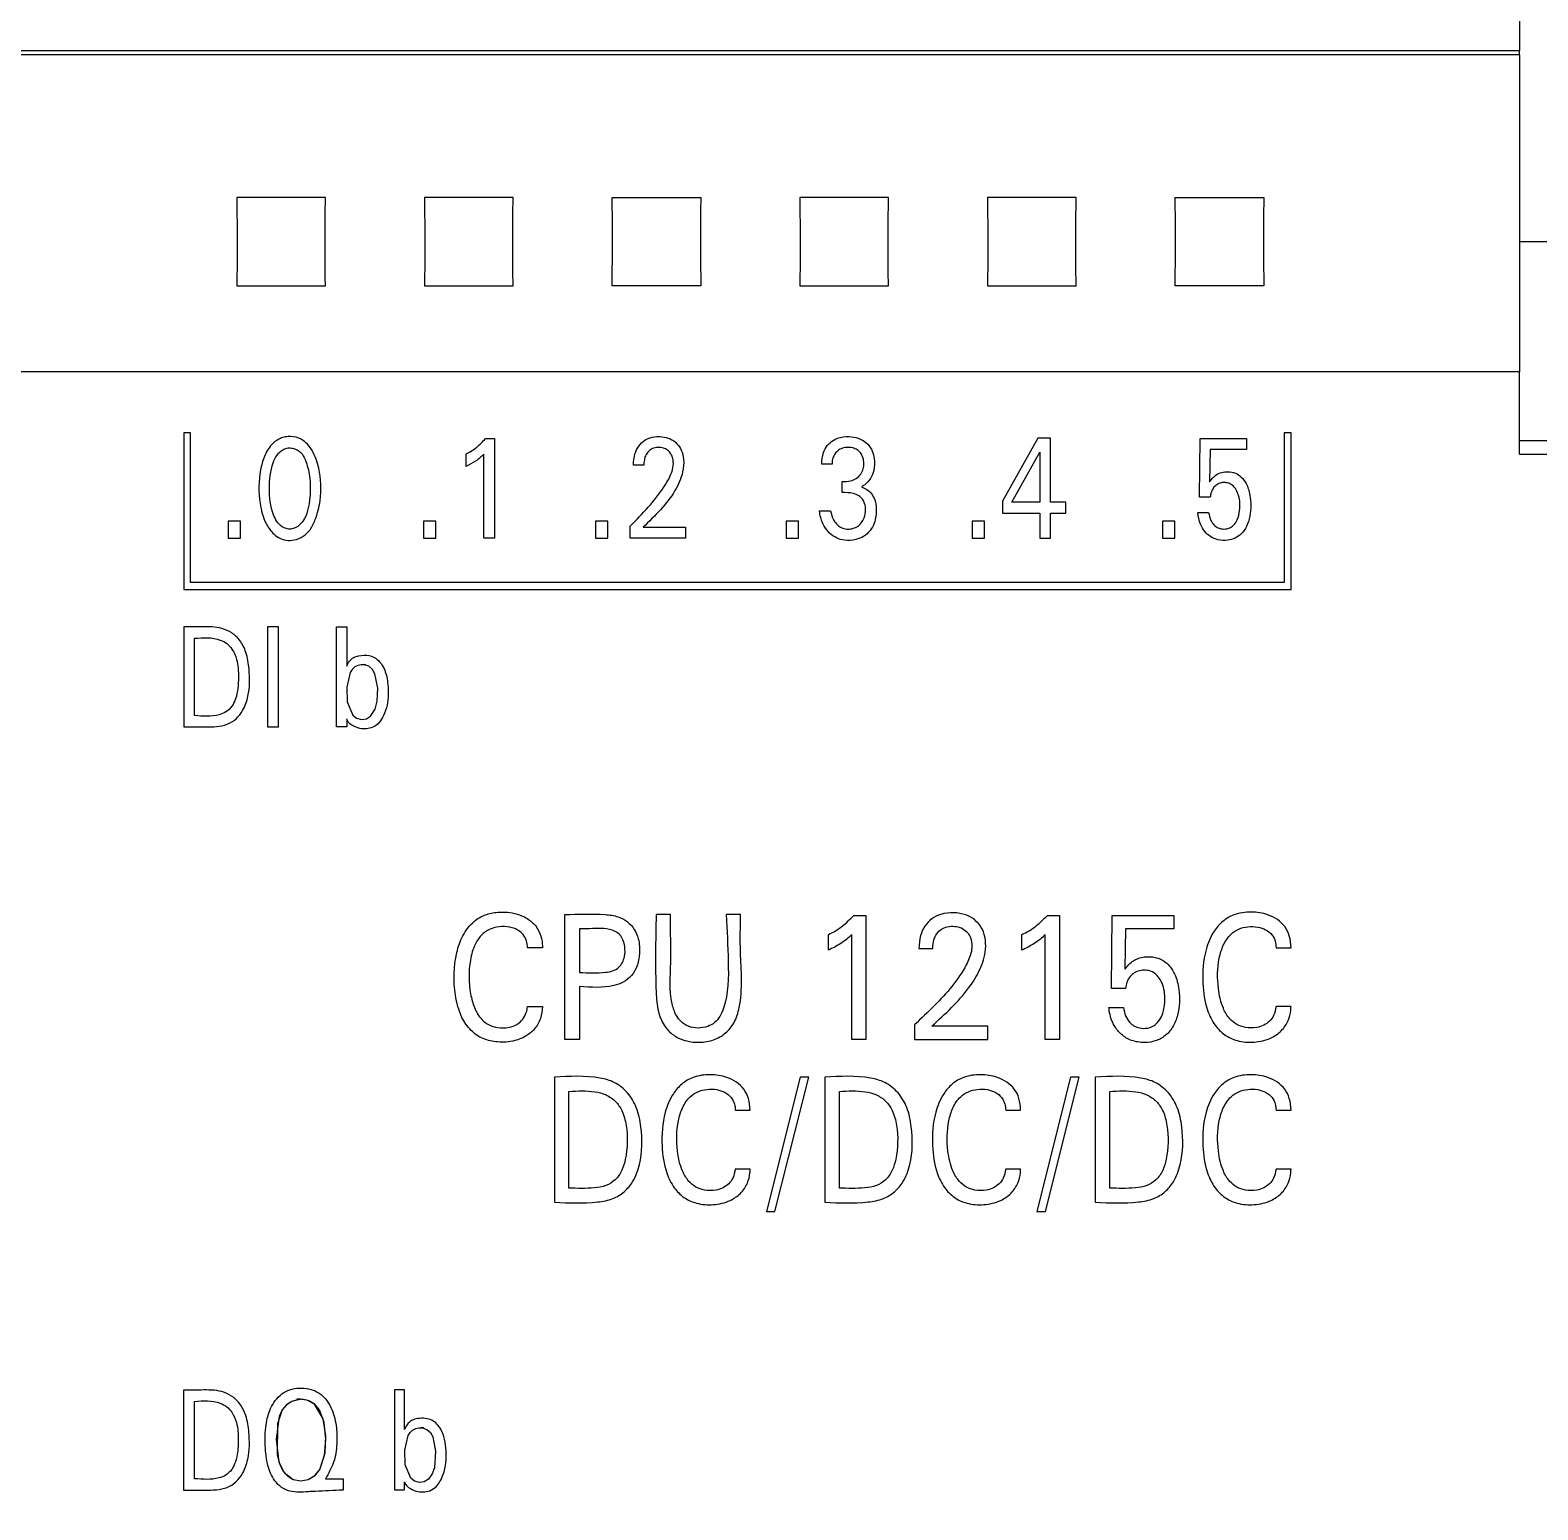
# Model space of a CAD drawing. Header units: millimetres. Extents: x 983 to 2111, y 2638 to 4457.
# Drawn here: x 2059.42 to 2083.52, y 4205.27 to 4228.93 of the extents above; entities that cross this region are included whole.
import ezdxf

# ---------------------------------------------------------------- set-up
doc = ezdxf.new("R2010")
doc.units = ezdxf.units.MM
doc.styles.get("Standard").update_dxf_attribs({"font": ''})
doc.styles.get('Standard').set_extended_font_data('SimSun')
doc.dimstyles.new('ISO-25', dxfattribs={"dimtxt": 2.5, "dimasz": 2.5, "dimexe": 1.25, "dimexo": 0.625, "dimtad": 1, "dimtxsty": 'Standard', "dimcen": 2.5, "dimadec": 0, "dimazin": 0, "dimtfac": 1, "dimtmove": 0, "dimatfit": 3, "dimfxl": 1, "dimarcsym": 0})

# ---------------------------------------------------------------- blocks, each defined once
blk = doc.blocks.new('*D208')
at = {"color": 0, "lineweight": -2, "transparency": 16777216}
for p, q in [((2081.504, 4262.545), (2111.127, 4262.545)), ((2109.877, 4260.045), (2109.877, 4165.045)), ((2081.504, 4162.545), (2111.127, 4162.545))]:
    blk.add_line(p, q, dxfattribs=at)
at = {"color": 0, "lineweight": -3, "transparency": 16777216}
for points in [[(2109.461, 4260.045), (2110.294, 4260.045), (2109.877, 4262.545)], [(2109.461, 4165.045), (2110.294, 4165.045), (2109.877, 4162.545)]]:
    blk.add_solid(points, dxfattribs=at)
at = {"layer": 'Defpoints', "color": 0, "lineweight": -3, "transparency": 16777216}
for p in [(2080.879, 4262.545), (2080.879, 4162.545), (2109.877, 4162.545)]:
    blk.add_point(p, dxfattribs=at)
at = {"color": 0, "lineweight": -3, "transparency": 16777216, "insert": (2108.002, 4211.045), "char_height": 2.5, "attachment_point": 5, "rotation": 90}
blk.add_mtext('100', dxfattribs=at)
blk = doc.blocks.new('1215DCDCDC')
at = {"color": 7, "linetype": 'Continuous', "lineweight": 15}
for p, q in [((2083.229, 4234.257), (2083.229, 4228.601)), ((2026.329, 4228.601), (2083.229, 4228.601)), ((2083.229, 4228.533), (2083.229, 4228.601)), ((2083.229, 4228.533), (2026.329, 4228.533)), ((2083.229, 4228.533), (2083.229, 4223.461)), ((2064.142, 4226.249), (2062.729, 4226.249)), ((2067.142, 4226.249), (2065.729, 4226.249)), ((2068.729, 4226.249), (2070.142, 4226.249)), ((2073.142, 4226.25), (2071.729, 4226.25)), ((2076.142, 4226.25), (2074.729, 4226.25)), ((2077.729, 4226.25), (2079.142, 4226.25)), ((2083.229, 4225.545), (2085.429, 4225.545)), ((2062.729, 4224.837), (2064.142, 4224.837)), ((2065.729, 4224.837), (2067.142, 4224.837)), ((2070.142, 4224.837), (2068.729, 4224.837)), ((2071.729, 4224.838), (2073.142, 4224.838)), ((2074.729, 4224.838), (2076.142, 4224.838)), ((2079.142, 4224.838), (2077.729, 4224.838)), ((2083.229, 4223.461), (2026.329, 4223.461)), ((2083.229, 4222.144), (2083.229, 4223.461)), ((2061.879, 4222.485), (2061.879, 4219.984)), ((2061.989, 4222.485), (2061.879, 4222.485)), ((2061.989, 4220.094), (2061.989, 4222.485)), ((2066.701, 4222.395), (2066.846, 4222.395)), ((2066.846, 4222.395), (2066.846, 4220.804)), ((2075.533, 4222.404), (2074.969, 4221.397)), ((2075.735, 4222.404), (2075.533, 4222.404)), ((2075.735, 4221.379), (2075.735, 4222.404)), ((2078.116, 4221.459), (2078.127, 4222.395)), ((2078.127, 4222.395), (2078.868, 4222.395)), ((2078.868, 4222.395), (2078.868, 4222.22)), ((2079.469, 4222.485), (2079.469, 4220.094)), ((2079.579, 4222.485), (2079.469, 4222.485)), ((2079.579, 4219.984), (2079.579, 4222.485)), ((2085.429, 4222.357), (2083.229, 4222.357)), ((2066.394, 4221.949), (2066.394, 4222.149)), ((2066.675, 4220.804), (2066.675, 4222.147)), ((2075.118, 4221.379), (2075.564, 4222.176)), ((2075.564, 4222.176), (2075.564, 4221.379)), ((2078.288, 4222.22), (2078.278, 4221.705)), ((2078.868, 4222.22), (2078.288, 4222.22)), ((2083.229, 4222.144), (2085.429, 4222.144)), ((2069.233, 4221.972), (2069.067, 4221.972)), ((2072.243, 4221.988), (2072.077, 4221.988)), ((2072.403, 4221.532), (2072.403, 4221.711)), ((2074.969, 4221.397), (2074.969, 4221.204)), ((2075.564, 4221.379), (2075.118, 4221.379)), ((2075.977, 4221.379), (2075.735, 4221.379)), ((2075.977, 4221.204), (2075.977, 4221.379)), ((2078.288, 4221.459), (2078.116, 4221.459)), ((2072.04, 4221.24), (2072.215, 4221.24)), ((2074.969, 4221.204), (2075.564, 4221.204)), ((2075.564, 4221.204), (2075.564, 4220.804)), ((2075.735, 4220.804), (2075.735, 4221.204)), ((2075.735, 4221.204), (2075.977, 4221.204)), ((2078.087, 4221.215), (2078.262, 4221.215)), ((2062.788, 4221.074), (2062.59, 4221.074)), ((2062.59, 4221.074), (2062.59, 4220.804)), ((2062.788, 4220.804), (2062.788, 4221.074)), ((2065.712, 4221.074), (2065.712, 4220.804)), ((2065.91, 4221.074), (2065.712, 4221.074)), ((2065.91, 4220.804), (2065.91, 4221.074)), ((2068.461, 4221.074), (2068.461, 4220.804)), ((2068.658, 4221.074), (2068.461, 4221.074)), ((2068.658, 4220.804), (2068.658, 4221.074)), ((2069.015, 4220.804), (2069.015, 4220.995)), ((2069.223, 4220.978), (2069.897, 4220.978)), ((2069.897, 4220.978), (2069.897, 4220.804)), ((2071.51, 4221.074), (2071.51, 4220.804)), ((2071.707, 4221.074), (2071.51, 4221.074)), ((2071.707, 4220.804), (2071.707, 4221.074)), ((2074.481, 4221.074), (2074.481, 4220.804)), ((2074.678, 4221.074), (2074.481, 4221.074)), ((2074.678, 4220.804), (2074.678, 4221.074)), ((2077.721, 4221.074), (2077.523, 4221.074)), ((2077.523, 4221.074), (2077.523, 4220.804)), ((2077.721, 4220.804), (2077.721, 4221.074)), ((2062.59, 4220.804), (2062.788, 4220.804)), ((2065.712, 4220.804), (2065.91, 4220.804)), ((2066.846, 4220.804), (2066.675, 4220.804)), ((2068.461, 4220.804), (2068.658, 4220.804)), ((2069.897, 4220.804), (2069.015, 4220.804)), ((2071.51, 4220.804), (2071.707, 4220.804)), ((2074.481, 4220.804), (2074.678, 4220.804)), ((2075.564, 4220.804), (2075.735, 4220.804)), ((2077.523, 4220.804), (2077.721, 4220.804)), ((2061.879, 4219.984), (2079.579, 4219.984)), ((2079.469, 4220.094), (2061.989, 4220.094)), ((2061.878, 4219.384), (2061.878, 4217.784)), ((2062.053, 4217.966), (2062.053, 4219.203)), ((2063.216, 4219.384), (2063.216, 4217.784)), ((2063.391, 4219.384), (2063.216, 4219.384)), ((2063.391, 4217.784), (2063.391, 4219.384)), ((2064.319, 4217.785), (2064.319, 4219.385)), ((2064.319, 4219.385), (2064.483, 4219.385)), ((2064.483, 4219.385), (2064.483, 4218.754)), ((2063.216, 4217.784), (2063.391, 4217.784)), ((2064.483, 4217.785), (2064.319, 4217.785)), ((2064.483, 4217.912), (2064.483, 4217.785)), ((2067.972, 4212.784), (2067.972, 4214.784)), ((2069.662, 4214.784), (2069.43, 4214.784)), ((2070.779, 4214.784), (2070.548, 4214.784)), ((2072.591, 4214.772), (2072.784, 4214.772)), ((2072.784, 4214.772), (2072.784, 4212.784)), ((2075.685, 4214.772), (2075.878, 4214.772)), ((2075.878, 4214.772), (2075.878, 4212.784)), ((2076.707, 4213.603), (2076.721, 4214.772)), ((2076.721, 4214.772), (2077.706, 4214.772)), ((2077.706, 4214.772), (2077.706, 4214.554)), ((2068.204, 4214.557), (2068.204, 4213.86)), ((2072.184, 4214.215), (2072.184, 4214.465)), ((2072.556, 4212.784), (2072.556, 4214.463)), ((2075.278, 4214.215), (2075.278, 4214.465)), ((2075.65, 4212.784), (2075.65, 4214.463)), ((2076.934, 4214.554), (2076.921, 4213.911)), ((2077.706, 4214.554), (2076.934, 4214.554)), ((2067.613, 4214.254), (2067.374, 4214.254)), ((2073.631, 4214.244), (2073.851, 4214.244)), ((2079.34, 4214.254), (2079.579, 4214.254)), ((2068.204, 4213.633), (2068.204, 4212.784)), ((2076.934, 4213.603), (2076.707, 4213.603)), ((2067.374, 4213.314), (2067.613, 4213.314)), ((2076.668, 4213.298), (2076.901, 4213.298)), ((2079.579, 4213.314), (2079.34, 4213.314)), ((2073.561, 4213.023), (2073.561, 4212.784)), ((2074.733, 4213.002), (2073.838, 4213.002)), ((2074.733, 4212.784), (2074.733, 4213.002)), ((2068.204, 4212.784), (2067.972, 4212.784)), ((2072.784, 4212.784), (2072.556, 4212.784)), ((2073.561, 4212.784), (2074.733, 4212.784)), ((2075.878, 4212.784), (2075.65, 4212.784)), ((2067.803, 4212.184), (2067.803, 4210.184)), ((2071.733, 4212.184), (2071.192, 4210.034)), ((2071.33, 4210.034), (2071.871, 4212.184)), ((2071.871, 4212.184), (2071.733, 4212.184)), ((2072.126, 4212.184), (2072.126, 4210.184)), ((2076.056, 4212.184), (2075.515, 4210.034)), ((2075.652, 4210.034), (2076.193, 4212.184)), ((2076.193, 4212.184), (2076.056, 4212.184)), ((2076.449, 4212.184), (2076.449, 4210.184)), ((2068.036, 4210.411), (2068.036, 4211.957)), ((2072.359, 4210.411), (2072.359, 4211.957)), ((2076.681, 4210.411), (2076.681, 4211.957)), ((2070.695, 4211.654), (2070.933, 4211.654)), ((2075.018, 4211.654), (2075.256, 4211.654)), ((2079.34, 4211.654), (2079.579, 4211.654)), ((2070.933, 4210.714), (2070.695, 4210.714)), ((2075.256, 4210.714), (2075.018, 4210.714)), ((2079.579, 4210.714), (2079.34, 4210.714)), ((2071.192, 4210.034), (2071.33, 4210.034)), ((2075.515, 4210.034), (2075.652, 4210.034)), ((2061.876, 4207.181), (2061.876, 4205.581)), ((2065.245, 4207.184), (2065.245, 4205.584)), ((2065.409, 4207.184), (2065.245, 4207.184)), ((2065.409, 4206.553), (2065.409, 4207.184)), ((2062.051, 4205.763), (2062.051, 4207)), ((2064.142, 4205.763), (2064.425, 4205.763)), ((2064.425, 4205.763), (2064.425, 4205.581)), ((2065.409, 4205.584), (2065.409, 4205.711)), ((2065.245, 4205.584), (2065.409, 4205.584))]:
    blk.add_line(p, q, dxfattribs=at)
at = {"color": 7, "linetype": 'Continuous', "lineweight": 15, "flags": 128}
for points in [[(2064.713, 4218.778), (2064.66, 4218.767), (2064.611, 4218.743), (2064.57, 4218.704), (2064.539, 4218.653), (2064.485, 4218.423), (2064.492, 4218.188), (2064.581, 4217.972), (2064.642, 4217.923), (2064.72, 4217.904), (2064.798, 4217.915), (2064.864, 4217.956), (2064.938, 4218.069), (2064.97, 4218.195), (2064.979, 4218.402), (2064.935, 4218.633), (2064.895, 4218.702), (2064.836, 4218.754), (2064.77, 4218.779), (2064.754, 4218.782), (2064.754, 4218.782), (2064.754, 4218.782), (2064.754, 4218.782), (2064.755, 4218.782), (2064.755, 4218.782), (2064.76, 4218.781), (2064.783, 4218.777), (2064.792, 4218.775), (2064.792, 4218.775), (2064.792, 4218.775), (2064.792, 4218.775), (2064.766, 4218.778), (2064.713, 4218.778)], [(2063.609, 4207), (2063.524, 4206.947), (2063.454, 4206.866), (2063.406, 4206.759), (2063.354, 4206.394), (2063.401, 4206.03), (2063.483, 4205.864), (2063.627, 4205.753), (2063.749, 4205.73), (2063.87, 4205.751), (2063.977, 4205.815), (2064.055, 4205.91), (2064.137, 4206.175), (2064.151, 4206.45), (2064.109, 4206.723), (2063.968, 4206.958), (2063.845, 4207.02), (2063.718, 4207.035), (2063.69, 4207.034), (2063.689, 4207.034), (2063.689, 4207.034), (2063.689, 4207.034), (2063.689, 4207.034), (2063.689, 4207.034), (2063.69, 4207.034), (2063.729, 4207.036), (2063.747, 4207.036), (2063.747, 4207.036), (2063.747, 4207.036), (2063.747, 4207.036), (2063.747, 4207.036), (2063.747, 4207.036), (2063.747, 4207.036), (2063.747, 4207.036), (2063.747, 4207.036), (2063.747, 4207.036), (2063.739, 4207.035), (2063.726, 4207.033), (2063.691, 4207.027), (2063.609, 4207)], [(2063.609, 4207), (2063.52, 4206.945), (2063.454, 4206.866), (2063.376, 4206.639), (2063.373, 4206.15), (2063.409, 4206.005), (2063.464, 4205.891), (2063.536, 4205.807), (2063.627, 4205.753), (2063.749, 4205.729), (2063.87, 4205.751), (2063.976, 4205.813), (2064.055, 4205.91), (2064.131, 4206.141), (2064.152, 4206.389), (2064.125, 4206.66), (2064.048, 4206.864), (2063.967, 4206.959), (2063.885, 4207.007), (2063.795, 4207.029), (2063.69, 4207.034), (2063.689, 4207.034), (2063.689, 4207.034), (2063.689, 4207.034), (2063.689, 4207.034), (2063.689, 4207.034), (2063.689, 4207.034), (2063.69, 4207.034), (2063.69, 4207.034), (2063.69, 4207.034), (2063.69, 4207.034), (2063.69, 4207.034), (2063.69, 4207.034), (2063.69, 4207.034), (2063.69, 4207.034), (2063.689, 4207.034), (2063.689, 4207.034), (2063.689, 4207.034), (2063.689, 4207.034), (2063.689, 4207.034), (2063.689, 4207.034), (2063.69, 4207.034), (2063.69, 4207.034), (2063.691, 4207.034), (2063.691, 4207.034), (2063.691, 4207.034), (2063.691, 4207.034), (2063.69, 4207.034), (2063.69, 4207.034), (2063.689, 4207.034), (2063.689, 4207.034), (2063.689, 4207.034), (2063.689, 4207.034), (2063.689, 4207.034), (2063.689, 4207.034), (2063.69, 4207.034), (2063.69, 4207.034), (2063.69, 4207.034), (2063.729, 4207.036), (2063.741, 4207.036), (2063.744, 4207.036), (2063.745, 4207.036), (2063.746, 4207.036), (2063.746, 4207.036), (2063.746, 4207.036), (2063.746, 4207.036), (2063.746, 4207.036), (2063.746, 4207.036), (2063.746, 4207.036), (2063.746, 4207.036), (2063.745, 4207.036), (2063.743, 4207.036), (2063.609, 4207)], [(2065.638, 4206.578), (2065.692, 4206.577), (2065.718, 4206.574), (2065.718, 4206.574), (2065.718, 4206.574), (2065.717, 4206.574), (2065.709, 4206.576), (2065.686, 4206.58), (2065.681, 4206.581), (2065.68, 4206.581), (2065.68, 4206.581), (2065.68, 4206.581), (2065.68, 4206.581), (2065.68, 4206.581), (2065.696, 4206.578), (2065.762, 4206.553), (2065.821, 4206.501), (2065.86, 4206.433), (2065.905, 4206.202), (2065.886, 4205.94), (2065.852, 4205.841), (2065.79, 4205.755), (2065.724, 4205.714), (2065.645, 4205.703), (2065.568, 4205.722), (2065.507, 4205.771), (2065.418, 4205.987), (2065.411, 4206.222), (2065.465, 4206.452), (2065.496, 4206.503), (2065.536, 4206.542), (2065.586, 4206.567), (2065.638, 4206.578)]]:
    blk.add_lwpolyline(points, dxfattribs=at)
at = {"color": 7, "linetype": 'Continuous', "lineweight": 15}
for points, knots in [([(2062.729, 4226.249), (2062.729, 4226.13), (2062.73, 4225.893), (2062.731, 4225.422), (2062.73, 4225.07), (2062.729, 4224.837)], [0, 0, 0, 0, 0.252098, 0.504189, 1, 1, 1, 1]), ([(2064.142, 4224.837), (2064.142, 4224.956), (2064.141, 4225.193), (2064.141, 4225.664), (2064.142, 4226.016), (2064.142, 4226.249)], [0, 0, 0, 0, 0.252095, 0.504186, 1, 1, 1, 1]), ([(2065.729, 4226.249), (2065.729, 4226.13), (2065.73, 4225.893), (2065.731, 4225.422), (2065.73, 4225.07), (2065.729, 4224.837)], [0, 0, 0, 0, 0.252098, 0.504189, 1, 1, 1, 1]), ([(2067.142, 4224.837), (2067.142, 4224.956), (2067.141, 4225.193), (2067.141, 4225.664), (2067.142, 4226.016), (2067.142, 4226.249)], [0, 0, 0, 0, 0.252095, 0.504186, 1, 1, 1, 1]), ([(2068.729, 4224.837), (2068.729, 4224.956), (2068.73, 4225.193), (2068.731, 4225.664), (2068.73, 4226.016), (2068.729, 4226.249)], [0, 0, 0, 0, 0.252095, 0.504186, 1, 1, 1, 1]), ([(2070.142, 4226.249), (2070.142, 4226.13), (2070.141, 4225.893), (2070.141, 4225.422), (2070.142, 4225.07), (2070.142, 4224.837)], [0, 0, 0, 0, 0.252098, 0.504189, 1, 1, 1, 1]), ([(2071.729, 4226.25), (2071.729, 4226.131), (2071.73, 4225.894), (2071.731, 4225.423), (2071.73, 4225.071), (2071.729, 4224.838)], [0, 0, 0, 0, 0.252098, 0.504189, 1, 1, 1, 1]), ([(2073.142, 4224.838), (2073.142, 4224.956), (2073.141, 4225.194), (2073.141, 4225.664), (2073.142, 4226.016), (2073.142, 4226.25)], [0, 0, 0, 0, 0.252095, 0.504186, 1, 1, 1, 1]), ([(2074.729, 4226.25), (2074.729, 4226.131), (2074.73, 4225.894), (2074.731, 4225.423), (2074.73, 4225.071), (2074.729, 4224.838)], [0, 0, 0, 0, 0.252098, 0.504189, 1, 1, 1, 1]), ([(2076.142, 4224.838), (2076.142, 4224.956), (2076.141, 4225.194), (2076.141, 4225.664), (2076.142, 4226.016), (2076.142, 4226.25)], [0, 0, 0, 0, 0.252095, 0.504186, 1, 1, 1, 1]), ([(2077.729, 4224.838), (2077.729, 4224.956), (2077.73, 4225.194), (2077.731, 4225.664), (2077.73, 4226.016), (2077.729, 4226.25)], [0, 0, 0, 0, 0.252095, 0.504186, 1, 1, 1, 1]), ([(2079.142, 4226.25), (2079.142, 4226.131), (2079.141, 4225.894), (2079.141, 4225.423), (2079.142, 4225.071), (2079.142, 4224.838)], [0, 0, 0, 0, 0.252098, 0.504189, 1, 1, 1, 1]), ([(2063.424, 4222.398), (2063.449, 4222.407), (2063.49, 4222.422), (2063.588, 4222.434), (2063.708, 4222.417), (2063.842, 4222.332), (2063.964, 4222.171), (2064.071, 4221.856), (2064.083, 4221.47), (2064.006, 4221.138), (2063.911, 4220.941), (2063.792, 4220.826), (2063.655, 4220.767), (2063.515, 4220.763), (2063.393, 4220.805), (2063.279, 4220.896), (2063.16, 4221.079), (2063.07, 4221.424), (2063.075, 4221.794), (2063.159, 4222.111), (2063.257, 4222.286), (2063.363, 4222.37), (2063.415, 4222.394), (2063.424, 4222.398)], [0, 0, 0, 0, 0.018631, 0.030128, 0.069734, 0.10037, 0.139141, 0.209347, 0.331334, 0.405109, 0.447581, 0.483188, 0.518957, 0.549872, 0.579649, 0.607698, 0.651302, 0.730132, 0.855039, 0.907056, 0.959586, 0.992813, 1, 1, 1, 1]), ([(2066.394, 4222.149), (2066.424, 4222.164), (2066.482, 4222.195), (2066.589, 4222.273), (2066.656, 4222.346), (2066.701, 4222.395)], [0, 0, 0, 0, 0.251526, 0.502978, 1, 1, 1, 1]), ([(2069.067, 4221.972), (2069.071, 4222.033), (2069.078, 4222.139), (2069.145, 4222.278), (2069.242, 4222.373), (2069.374, 4222.427), (2069.516, 4222.433), (2069.657, 4222.399), (2069.765, 4222.321), (2069.843, 4222.206), (2069.88, 4222.049), (2069.859, 4221.82), (2069.677, 4221.417), (2069.411, 4221.16), (2069.223, 4220.978)], [0, 0, 0, 0, 0.070521, 0.122974, 0.175604, 0.224306, 0.285894, 0.337825, 0.390075, 0.436888, 0.495332, 0.574861, 0.699942, 1, 1, 1, 1]), ([(2072.077, 4221.988), (2072.081, 4222.05), (2072.088, 4222.156), (2072.161, 4222.287), (2072.257, 4222.373), (2072.393, 4222.426), (2072.545, 4222.434), (2072.698, 4222.396), (2072.815, 4222.314), (2072.891, 4222.201), (2072.927, 4222.055), (2072.922, 4221.901), (2072.863, 4221.755), (2072.787, 4221.669), (2072.729, 4221.634), (2072.711, 4221.622)], [0, 0, 0, 0, 0.102607, 0.172437, 0.242301, 0.312114, 0.409293, 0.48869, 0.568505, 0.64062, 0.708356, 0.814475, 0.889144, 0.963972, 1, 1, 1, 1]), ([(2063.637, 4222.238), (2063.612, 4222.243), (2063.564, 4222.252), (2063.491, 4222.235), (2063.424, 4222.194), (2063.354, 4222.121), (2063.268, 4221.922), (2063.231, 4221.593), (2063.268, 4221.269), (2063.362, 4221.067), (2063.434, 4220.99), (2063.515, 4220.951), (2063.59, 4220.945), (2063.668, 4220.966), (2063.747, 4221.022), (2063.828, 4221.129), (2063.904, 4221.403), (2063.917, 4221.744), (2063.834, 4222.048), (2063.753, 4222.183), (2063.685, 4222.219), (2063.655, 4222.231), (2063.637, 4222.238)], [0, 0, 0, 0, 0.0229527, 0.0459241, 0.0686438, 0.0960444, 0.1398152, 0.2700635, 0.4045857, 0.4411859, 0.4780968, 0.5013167, 0.524593, 0.5471972, 0.5762497, 0.6145025, 0.6715453, 0.8408202, 0.9282982, 0.9691355, 0.9815089, 1, 1, 1, 1]), ([(2066.675, 4222.147), (2066.654, 4222.127), (2066.613, 4222.086), (2066.522, 4222.015), (2066.445, 4221.976), (2066.394, 4221.949)], [0, 0, 0, 0, 0.2506999, 0.5016804, 1, 1, 1, 1]), ([(2069.015, 4220.995), (2069.211, 4221.195), (2069.459, 4221.449), (2069.663, 4221.798), (2069.709, 4221.953), (2069.704, 4222.067), (2069.672, 4222.153), (2069.618, 4222.214), (2069.544, 4222.25), (2069.459, 4222.259), (2069.374, 4222.243), (2069.308, 4222.195), (2069.263, 4222.132), (2069.237, 4222.056), (2069.235, 4222.001), (2069.233, 4221.972)], [0, 0, 0, 0, 0.408316, 0.518717, 0.590078, 0.643099, 0.68292, 0.722993, 0.759025, 0.801674, 0.845707, 0.884065, 0.918274, 0.957846, 1, 1, 1, 1]), ([(2072.403, 4221.711), (2072.449, 4221.71), (2072.528, 4221.709), (2072.632, 4221.755), (2072.705, 4221.822), (2072.746, 4221.907), (2072.755, 4221.999), (2072.742, 4222.087), (2072.704, 4222.164), (2072.645, 4222.219), (2072.566, 4222.252), (2072.477, 4222.259), (2072.386, 4222.239), (2072.315, 4222.191), (2072.268, 4222.123), (2072.244, 4222.054), (2072.243, 4222.007), (2072.243, 4221.988)], [0, 0, 0, 0, 0.101457, 0.175975, 0.250567, 0.319456, 0.383495, 0.456728, 0.515641, 0.57467, 0.632212, 0.707654, 0.772293, 0.837248, 0.896119, 0.955621, 1, 1, 1, 1]), ([(2078.278, 4221.705), (2078.308, 4221.744), (2078.36, 4221.81), (2078.469, 4221.86), (2078.578, 4221.87), (2078.691, 4221.85), (2078.794, 4221.782), (2078.879, 4221.661), (2078.942, 4221.447), (2078.943, 4221.207), (2078.879, 4220.995), (2078.794, 4220.873), (2078.687, 4220.797), (2078.557, 4220.762), (2078.42, 4220.768), (2078.292, 4220.82), (2078.195, 4220.908), (2078.114, 4221.04), (2078.097, 4221.151), (2078.087, 4221.215)], [0, 0, 0, 0, 0.057484, 0.09768, 0.137662, 0.185172, 0.229562, 0.280243, 0.35651, 0.489431, 0.557582, 0.614559, 0.661959, 0.709331, 0.771, 0.820223, 0.86937, 0.923413, 1, 1, 1, 1]), ([(2072.711, 4221.622), (2072.742, 4221.61), (2072.804, 4221.586), (2072.878, 4221.512), (2072.936, 4221.406), (2072.956, 4221.244), (2072.937, 4221.069), (2072.856, 4220.918), (2072.751, 4220.826), (2072.609, 4220.77), (2072.457, 4220.76), (2072.311, 4220.799), (2072.197, 4220.88), (2072.1, 4221.007), (2072.055, 4221.136), (2072.043, 4221.221), (2072.04, 4221.24)], [0, 0, 0, 0, 0.051169, 0.102151, 0.158151, 0.234552, 0.351763, 0.423215, 0.494827, 0.563879, 0.655465, 0.724811, 0.79418, 0.866555, 0.970037, 1, 1, 1, 1]), ([(2078.262, 4221.215), (2078.271, 4221.171), (2078.286, 4221.099), (2078.339, 4221.017), (2078.397, 4220.971), (2078.469, 4220.948), (2078.545, 4220.947), (2078.616, 4220.971), (2078.676, 4221.02), (2078.731, 4221.112), (2078.768, 4221.272), (2078.762, 4221.439), (2078.708, 4221.576), (2078.653, 4221.648), (2078.583, 4221.685), (2078.514, 4221.696), (2078.442, 4221.687), (2078.377, 4221.651), (2078.327, 4221.596), (2078.297, 4221.53), (2078.29, 4221.481), (2078.288, 4221.459)], [0, 0, 0, 0, 0.07665, 0.125026, 0.163247, 0.201486, 0.251845, 0.289561, 0.327257, 0.38281, 0.468114, 0.605521, 0.661424, 0.717769, 0.755629, 0.793431, 0.835595, 0.878715, 0.916639, 0.962101, 1, 1, 1, 1]), ([(2072.215, 4221.24), (2072.229, 4221.19), (2072.252, 4221.106), (2072.322, 4221.015), (2072.396, 4220.965), (2072.477, 4220.945), (2072.564, 4220.951), (2072.649, 4220.984), (2072.717, 4221.047), (2072.765, 4221.141), (2072.784, 4221.248), (2072.77, 4221.352), (2072.731, 4221.43), (2072.667, 4221.487), (2072.555, 4221.533), (2072.463, 4221.532), (2072.403, 4221.532)], [0, 0, 0, 0, 0.108128, 0.178775, 0.234897, 0.291113, 0.348977, 0.414819, 0.478373, 0.537302, 0.632415, 0.699658, 0.754524, 0.80962, 0.876121, 1, 1, 1, 1]), ([(2061.878, 4217.784), (2061.993, 4217.784), (2062.224, 4217.784), (2062.523, 4217.785), (2062.723, 4217.909), (2062.842, 4218.065), (2062.935, 4218.336), (2062.936, 4218.657), (2062.89, 4218.962), (2062.791, 4219.164), (2062.653, 4219.295), (2062.442, 4219.389), (2062.175, 4219.384), (2061.972, 4219.384), (2061.878, 4219.384)], [0, 0, 0, 0, 0.110029, 0.220923, 0.274242, 0.327295, 0.404616, 0.541704, 0.628068, 0.696485, 0.751229, 0.805877, 0.911044, 1, 1, 1, 1]), ([(2062.053, 4219.203), (2062.194, 4219.212), (2062.376, 4219.225), (2062.573, 4219.123), (2062.667, 4219.016), (2062.746, 4218.832), (2062.759, 4218.559), (2062.741, 4218.299), (2062.655, 4218.111), (2062.561, 4218.019), (2062.357, 4217.943), (2062.185, 4217.956), (2062.053, 4217.966)], [0, 0, 0, 0, 0.183327, 0.237197, 0.291063, 0.370605, 0.500045, 0.654559, 0.713753, 0.773408, 0.825714, 1, 1, 1, 1]), ([(2064.483, 4218.754), (2064.496, 4218.782), (2064.522, 4218.838), (2064.591, 4218.899), (2064.701, 4218.932), (2064.82, 4218.937), (2064.936, 4218.896), (2065.027, 4218.817), (2065.111, 4218.673), (2065.152, 4218.432), (2065.151, 4218.181), (2065.084, 4217.976), (2065.015, 4217.857), (2064.925, 4217.786), (2064.826, 4217.753), (2064.714, 4217.748), (2064.615, 4217.783), (2064.54, 4217.826), (2064.499, 4217.87), (2064.488, 4217.899), (2064.483, 4217.912)], [0, 0, 0, 0, 0.040316, 0.080944, 0.117214, 0.190766, 0.233955, 0.277269, 0.346977, 0.449919, 0.597106, 0.674339, 0.732084, 0.777397, 0.822624, 0.868016, 0.922171, 0.959106, 0.98192, 1, 1, 1, 1]), ([(2067.613, 4213.314), (2067.606, 4213.249), (2067.594, 4213.118), (2067.495, 4212.952), (2067.349, 4212.833), (2067.148, 4212.75), (2066.909, 4212.734), (2066.66, 4212.786), (2066.456, 4212.926), (2066.293, 4213.169), (2066.184, 4213.596), (2066.193, 4214.053), (2066.328, 4214.453), (2066.487, 4214.668), (2066.693, 4214.79), (2066.932, 4214.835), (2067.176, 4214.815), (2067.386, 4214.722), (2067.521, 4214.598), (2067.595, 4214.444), (2067.613, 4214.325), (2067.613, 4214.262), (2067.613, 4214.254)], [0, 0, 0, 0, 0.040224, 0.08064, 0.115726, 0.155875, 0.213758, 0.262153, 0.310857, 0.363389, 0.440367, 0.580986, 0.640272, 0.700061, 0.742882, 0.785585, 0.849431, 0.891181, 0.926041, 0.96103, 0.994974, 1, 1, 1, 1]), ([(2067.972, 4214.784), (2068.186, 4214.792), (2068.471, 4214.803), (2068.812, 4214.764), (2068.976, 4214.678), (2069.088, 4214.553), (2069.162, 4214.375), (2069.171, 4214.168), (2069.138, 4213.963), (2069.042, 4213.805), (2068.912, 4213.697), (2068.63, 4213.603), (2068.39, 4213.62), (2068.204, 4213.633)], [0, 0, 0, 0, 0.226388, 0.300884, 0.358838, 0.41693, 0.474702, 0.559197, 0.631988, 0.690976, 0.750021, 0.806474, 1, 1, 1, 1]), ([(2069.43, 4214.784), (2069.421, 4214.372), (2069.411, 4213.856), (2069.444, 4213.256), (2069.54, 4213.024), (2069.679, 4212.863), (2069.878, 4212.762), (2070.11, 4212.73), (2070.351, 4212.767), (2070.546, 4212.879), (2070.696, 4213.062), (2070.827, 4213.503), (2070.768, 4214.09), (2070.776, 4214.585), (2070.779, 4214.784)], [0, 0, 0, 0, 0.255561, 0.320157, 0.368646, 0.408594, 0.448728, 0.504202, 0.550557, 0.597094, 0.64055, 0.69333, 0.876474, 1, 1, 1, 1]), ([(2070.548, 4214.784), (2070.562, 4214.533), (2070.591, 4214.036), (2070.585, 4213.473), (2070.457, 4213.156), (2070.37, 4213.051), (2070.247, 4212.986), (2070.101, 4212.962), (2069.949, 4212.986), (2069.829, 4213.065), (2069.734, 4213.188), (2069.632, 4213.506), (2069.669, 4213.925), (2069.661, 4214.399), (2069.662, 4214.656), (2069.662, 4214.784)], [0, 0, 0, 0, 0.184579, 0.365835, 0.401947, 0.432627, 0.463452, 0.50133, 0.539646, 0.572808, 0.603816, 0.651845, 0.812622, 0.906312, 1, 1, 1, 1]), ([(2072.184, 4214.465), (2072.222, 4214.484), (2072.299, 4214.523), (2072.442, 4214.619), (2072.531, 4214.711), (2072.591, 4214.772)], [0, 0, 0, 0, 0.251414, 0.502781, 1, 1, 1, 1]), ([(2073.838, 4213.002), (2074.05, 4213.195), (2074.346, 4213.463), (2074.617, 4213.898), (2074.706, 4214.181), (2074.696, 4214.417), (2074.635, 4214.585), (2074.525, 4214.708), (2074.371, 4214.793), (2074.184, 4214.822), (2073.992, 4214.803), (2073.832, 4214.722), (2073.718, 4214.602), (2073.642, 4214.438), (2073.635, 4214.313), (2073.631, 4214.244)], [0, 0, 0, 0, 0.2582644, 0.359646, 0.4617468, 0.5218173, 0.5712731, 0.62098, 0.6676098, 0.7280172, 0.7903674, 0.8390762, 0.8877833, 0.9374519, 1, 1, 1, 1]), ([(2075.278, 4214.465), (2075.316, 4214.484), (2075.393, 4214.523), (2075.536, 4214.619), (2075.625, 4214.711), (2075.685, 4214.772)], [0, 0, 0, 0, 0.251426, 0.502793, 1, 1, 1, 1]), ([(2079.579, 4214.254), (2079.575, 4214.319), (2079.566, 4214.438), (2079.486, 4214.597), (2079.363, 4214.712), (2079.18, 4214.802), (2078.939, 4214.836), (2078.684, 4214.803), (2078.48, 4214.684), (2078.318, 4214.494), (2078.181, 4214.158), (2078.153, 4213.72), (2078.21, 4213.303), (2078.346, 4213.022), (2078.513, 4212.851), (2078.732, 4212.752), (2078.993, 4212.732), (2079.242, 4212.788), (2079.432, 4212.918), (2079.54, 4213.078), (2079.575, 4213.218), (2079.578, 4213.294), (2079.579, 4213.314)], [0, 0, 0, 0, 0.040136, 0.073829, 0.107552, 0.142961, 0.198587, 0.256337, 0.299223, 0.342012, 0.408942, 0.520525, 0.611099, 0.666586, 0.711573, 0.756702, 0.812833, 0.870911, 0.911712, 0.952804, 0.987651, 1, 1, 1, 1]), ([(2067.374, 4214.254), (2067.372, 4214.291), (2067.366, 4214.367), (2067.313, 4214.464), (2067.23, 4214.534), (2067.115, 4214.586), (2066.963, 4214.599), (2066.791, 4214.57), (2066.638, 4214.471), (2066.517, 4214.295), (2066.428, 4213.97), (2066.433, 4213.616), (2066.516, 4213.295), (2066.617, 4213.119), (2066.756, 4213.013), (2066.909, 4212.968), (2067.064, 4212.97), (2067.206, 4213.021), (2067.303, 4213.105), (2067.358, 4213.21), (2067.369, 4213.281), (2067.374, 4213.314)], [0, 0, 0, 0, 0.0335803, 0.0673351, 0.096155, 0.1294239, 0.1791675, 0.2314984, 0.2833478, 0.3377139, 0.420034, 0.5817872, 0.6490863, 0.7169588, 0.759639, 0.8023564, 0.8577792, 0.8965207, 0.9354254, 0.9703021, 1, 1, 1, 1]), ([(2068.204, 4213.86), (2068.345, 4213.853), (2068.522, 4213.845), (2068.737, 4213.876), (2068.833, 4213.933), (2068.895, 4214.017), (2068.934, 4214.13), (2068.935, 4214.256), (2068.909, 4214.377), (2068.852, 4214.463), (2068.776, 4214.522), (2068.597, 4214.576), (2068.402, 4214.554), (2068.243, 4214.556), (2068.204, 4214.557)], [0, 0, 0, 0, 0.2240947, 0.2837811, 0.3440538, 0.3959327, 0.4482034, 0.5317349, 0.5942665, 0.643901, 0.6934731, 0.745464, 0.9375275, 1, 1, 1, 1]), ([(2072.556, 4214.463), (2072.529, 4214.438), (2072.474, 4214.386), (2072.352, 4214.298), (2072.251, 4214.248), (2072.184, 4214.215)], [0, 0, 0, 0, 0.2506774, 0.5016219, 1, 1, 1, 1]), ([(2073.851, 4214.244), (2073.854, 4214.291), (2073.859, 4214.373), (2073.912, 4214.481), (2073.987, 4214.555), (2074.09, 4214.597), (2074.201, 4214.602), (2074.312, 4214.576), (2074.398, 4214.515), (2074.457, 4214.425), (2074.482, 4214.314), (2074.471, 4214.157), (2074.31, 4213.793), (2073.975, 4213.413), (2073.668, 4213.124), (2073.561, 4213.023)], [0, 0, 0, 0, 0.0534413, 0.0938418, 0.1343875, 0.1717483, 0.2190804, 0.2597113, 0.3006308, 0.3363468, 0.3815713, 0.4277495, 0.5154745, 0.8308133, 1, 1, 1, 1]), ([(2075.65, 4214.463), (2075.623, 4214.438), (2075.568, 4214.386), (2075.446, 4214.298), (2075.345, 4214.248), (2075.278, 4214.215)], [0, 0, 0, 0, 0.250687, 0.501628, 1, 1, 1, 1]), ([(2079.34, 4213.314), (2079.331, 4213.264), (2079.316, 4213.178), (2079.24, 4213.076), (2079.146, 4213.009), (2079.012, 4212.968), (2078.86, 4212.969), (2078.709, 4213.02), (2078.581, 4213.125), (2078.468, 4213.321), (2078.398, 4213.653), (2078.401, 4214.001), (2078.487, 4214.297), (2078.596, 4214.464), (2078.741, 4214.56), (2078.891, 4214.596), (2079.04, 4214.594), (2079.177, 4214.549), (2079.279, 4214.468), (2079.334, 4214.36), (2079.338, 4214.288), (2079.34, 4214.254)], [0, 0, 0, 0, 0.0446726, 0.0778344, 0.110919, 0.147067, 0.2016995, 0.2447975, 0.2879202, 0.3466639, 0.4444874, 0.5894095, 0.6540195, 0.7192313, 0.7633634, 0.8074137, 0.8556259, 0.8953229, 0.9352386, 0.9693498, 1, 1, 1, 1]), ([(2076.921, 4213.911), (2076.964, 4213.961), (2077.037, 4214.048), (2077.2, 4214.111), (2077.356, 4214.116), (2077.507, 4214.074), (2077.633, 4213.979), (2077.74, 4213.814), (2077.807, 4213.536), (2077.798, 4213.238), (2077.697, 4212.98), (2077.564, 4212.828), (2077.381, 4212.744), (2077.18, 4212.73), (2076.982, 4212.777), (2076.827, 4212.894), (2076.715, 4213.06), (2076.677, 4213.203), (2076.669, 4213.289), (2076.668, 4213.298)], [0, 0, 0, 0, 0.059517, 0.102667, 0.15628, 0.200172, 0.244182, 0.298404, 0.377579, 0.503172, 0.565897, 0.62911, 0.683747, 0.746394, 0.810577, 0.866824, 0.920517, 0.99164, 1, 1, 1, 1]), ([(2076.901, 4213.298), (2076.91, 4213.254), (2076.927, 4213.167), (2076.99, 4213.065), (2077.07, 4212.997), (2077.17, 4212.964), (2077.274, 4212.962), (2077.373, 4212.993), (2077.455, 4213.06), (2077.527, 4213.177), (2077.571, 4213.373), (2077.563, 4213.579), (2077.497, 4213.742), (2077.428, 4213.83), (2077.344, 4213.88), (2077.252, 4213.899), (2077.158, 4213.893), (2077.071, 4213.856), (2077, 4213.792), (2076.95, 4213.705), (2076.94, 4213.637), (2076.934, 4213.603)], [0, 0, 0, 0, 0.060364, 0.116349, 0.157011, 0.197764, 0.253453, 0.293781, 0.334142, 0.391085, 0.473597, 0.599784, 0.657292, 0.705944, 0.745699, 0.785396, 0.82897, 0.869261, 0.909464, 0.954221, 1, 1, 1, 1]), ([(2067.803, 4210.184), (2068.034, 4210.174), (2068.348, 4210.16), (2068.732, 4210.224), (2068.926, 4210.343), (2069.08, 4210.53), (2069.211, 4210.882), (2069.211, 4211.297), (2069.135, 4211.691), (2068.986, 4211.942), (2068.779, 4212.112), (2068.372, 4212.216), (2068.048, 4212.198), (2067.803, 4212.184)], [0, 0, 0, 0, 0.169476, 0.230335, 0.281643, 0.332862, 0.405051, 0.552557, 0.630929, 0.696877, 0.763146, 0.821165, 1, 1, 1, 1]), ([(2070.933, 4211.654), (2070.929, 4211.719), (2070.921, 4211.838), (2070.84, 4211.997), (2070.717, 4212.112), (2070.534, 4212.202), (2070.293, 4212.236), (2070.038, 4212.203), (2069.834, 4212.084), (2069.672, 4211.894), (2069.535, 4211.558), (2069.508, 4211.12), (2069.564, 4210.703), (2069.7, 4210.422), (2069.867, 4210.251), (2070.087, 4210.152), (2070.347, 4210.132), (2070.596, 4210.188), (2070.786, 4210.318), (2070.894, 4210.478), (2070.93, 4210.618), (2070.932, 4210.694), (2070.933, 4210.714)], [0, 0, 0, 0, 0.040136, 0.07383, 0.107553, 0.14296, 0.198587, 0.256338, 0.299223, 0.342012, 0.408942, 0.520525, 0.611098, 0.666586, 0.711572, 0.756701, 0.812833, 0.870912, 0.911711, 0.952803, 0.987651, 1, 1, 1, 1]), ([(2072.126, 4210.184), (2072.357, 4210.174), (2072.671, 4210.16), (2073.055, 4210.224), (2073.249, 4210.343), (2073.402, 4210.53), (2073.533, 4210.882), (2073.534, 4211.297), (2073.458, 4211.691), (2073.309, 4211.942), (2073.102, 4212.112), (2072.695, 4212.216), (2072.371, 4212.198), (2072.126, 4212.184)], [0, 0, 0, 0, 0.169474, 0.230333, 0.281642, 0.332862, 0.405051, 0.552557, 0.630928, 0.696877, 0.763148, 0.821164, 1, 1, 1, 1]), ([(2075.256, 4211.654), (2075.252, 4211.719), (2075.244, 4211.838), (2075.163, 4211.997), (2075.04, 4212.112), (2074.857, 4212.202), (2074.616, 4212.236), (2074.361, 4212.203), (2074.157, 4212.084), (2073.995, 4211.894), (2073.858, 4211.558), (2073.831, 4211.12), (2073.887, 4210.703), (2074.023, 4210.422), (2074.19, 4210.251), (2074.409, 4210.152), (2074.67, 4210.132), (2074.919, 4210.188), (2075.109, 4210.318), (2075.217, 4210.478), (2075.252, 4210.618), (2075.255, 4210.694), (2075.256, 4210.714)], [0, 0, 0, 0, 0.040135, 0.073829, 0.107553, 0.142961, 0.198587, 0.256337, 0.299224, 0.342012, 0.408942, 0.520525, 0.611099, 0.666585, 0.711572, 0.756701, 0.812833, 0.870911, 0.911711, 0.952803, 0.987651, 1, 1, 1, 1]), ([(2076.449, 4210.184), (2076.68, 4210.174), (2076.994, 4210.16), (2077.377, 4210.224), (2077.572, 4210.343), (2077.725, 4210.53), (2077.856, 4210.882), (2077.857, 4211.297), (2077.781, 4211.691), (2077.632, 4211.942), (2077.425, 4212.112), (2077.018, 4212.216), (2076.694, 4212.198), (2076.449, 4212.184)], [0, 0, 0, 0, 0.169475, 0.230335, 0.281643, 0.332863, 0.405051, 0.552557, 0.630928, 0.696877, 0.763147, 0.821165, 1, 1, 1, 1]), ([(2079.579, 4211.654), (2079.575, 4211.719), (2079.566, 4211.838), (2079.486, 4211.997), (2079.363, 4212.112), (2079.18, 4212.202), (2078.939, 4212.236), (2078.684, 4212.203), (2078.48, 4212.084), (2078.318, 4211.894), (2078.181, 4211.558), (2078.153, 4211.12), (2078.21, 4210.703), (2078.346, 4210.422), (2078.513, 4210.251), (2078.732, 4210.152), (2078.993, 4210.132), (2079.242, 4210.188), (2079.432, 4210.318), (2079.54, 4210.478), (2079.575, 4210.618), (2079.578, 4210.694), (2079.579, 4210.714)], [0, 0, 0, 0, 0.040136, 0.073829, 0.107552, 0.142961, 0.198587, 0.256337, 0.299223, 0.342012, 0.408942, 0.520525, 0.611098, 0.666586, 0.711572, 0.756702, 0.812833, 0.870911, 0.911712, 0.952803, 0.987651, 1, 1, 1, 1]), ([(2068.036, 4211.957), (2068.175, 4211.965), (2068.376, 4211.976), (2068.633, 4211.91), (2068.786, 4211.806), (2068.902, 4211.634), (2068.982, 4211.319), (2068.972, 4210.987), (2068.892, 4210.69), (2068.786, 4210.537), (2068.626, 4210.435), (2068.369, 4210.399), (2068.171, 4210.406), (2068.036, 4210.411)], [0, 0, 0, 0, 0.143544, 0.207599, 0.271962, 0.331127, 0.418141, 0.604979, 0.669395, 0.734514, 0.793691, 0.859719, 1, 1, 1, 1]), ([(2070.695, 4210.714), (2070.686, 4210.664), (2070.67, 4210.578), (2070.595, 4210.476), (2070.5, 4210.409), (2070.366, 4210.368), (2070.214, 4210.369), (2070.063, 4210.42), (2069.936, 4210.525), (2069.822, 4210.721), (2069.752, 4211.053), (2069.755, 4211.401), (2069.841, 4211.697), (2069.95, 4211.864), (2070.095, 4211.96), (2070.245, 4211.996), (2070.394, 4211.994), (2070.531, 4211.949), (2070.633, 4211.868), (2070.688, 4211.76), (2070.693, 4211.688), (2070.695, 4211.654)], [0, 0, 0, 0, 0.044672, 0.077834, 0.110919, 0.147067, 0.201699, 0.244797, 0.287921, 0.346665, 0.444488, 0.58941, 0.65402, 0.719232, 0.763366, 0.807416, 0.855628, 0.895324, 0.935239, 0.969351, 1, 1, 1, 1]), ([(2072.359, 4211.957), (2072.498, 4211.965), (2072.699, 4211.976), (2072.956, 4211.91), (2073.109, 4211.806), (2073.225, 4211.634), (2073.305, 4211.319), (2073.294, 4210.987), (2073.215, 4210.69), (2073.108, 4210.537), (2072.949, 4210.435), (2072.692, 4210.399), (2072.493, 4210.406), (2072.359, 4210.411)], [0, 0, 0, 0, 0.143544, 0.207598, 0.271961, 0.331126, 0.418141, 0.604978, 0.669394, 0.734512, 0.793692, 0.85972, 1, 1, 1, 1]), ([(2075.018, 4210.714), (2075.009, 4210.664), (2074.993, 4210.578), (2074.917, 4210.476), (2074.823, 4210.409), (2074.689, 4210.368), (2074.537, 4210.369), (2074.386, 4210.42), (2074.259, 4210.525), (2074.145, 4210.721), (2074.075, 4211.053), (2074.078, 4211.401), (2074.164, 4211.697), (2074.273, 4211.864), (2074.418, 4211.96), (2074.568, 4211.996), (2074.717, 4211.994), (2074.854, 4211.949), (2074.956, 4211.868), (2075.011, 4211.76), (2075.015, 4211.688), (2075.018, 4211.654)], [0, 0, 0, 0, 0.044672, 0.077834, 0.11092, 0.147066, 0.201701, 0.244796, 0.287921, 0.346665, 0.444487, 0.589409, 0.65402, 0.719232, 0.763364, 0.807414, 0.855628, 0.895324, 0.935239, 0.969351, 1, 1, 1, 1]), ([(2076.681, 4211.957), (2076.82, 4211.965), (2077.022, 4211.976), (2077.279, 4211.91), (2077.432, 4211.806), (2077.548, 4211.634), (2077.628, 4211.319), (2077.617, 4210.987), (2077.538, 4210.69), (2077.431, 4210.537), (2077.272, 4210.435), (2077.015, 4210.399), (2076.816, 4210.406), (2076.681, 4210.411)], [0, 0, 0, 0, 0.143544, 0.207599, 0.271961, 0.331127, 0.418141, 0.604978, 0.669395, 0.734514, 0.793691, 0.859719, 1, 1, 1, 1]), ([(2079.34, 4210.714), (2079.331, 4210.664), (2079.316, 4210.578), (2079.24, 4210.476), (2079.146, 4210.409), (2079.012, 4210.368), (2078.86, 4210.369), (2078.709, 4210.42), (2078.581, 4210.525), (2078.468, 4210.721), (2078.398, 4211.053), (2078.401, 4211.401), (2078.487, 4211.697), (2078.596, 4211.864), (2078.741, 4211.96), (2078.891, 4211.996), (2079.04, 4211.994), (2079.177, 4211.949), (2079.279, 4211.868), (2079.334, 4211.76), (2079.338, 4211.688), (2079.34, 4211.654)], [0, 0, 0, 0, 0.0446726, 0.0778344, 0.1109191, 0.1470671, 0.2016996, 0.2447973, 0.28792, 0.3466647, 0.4444871, 0.5894093, 0.6540204, 0.7192322, 0.7633638, 0.807414, 0.8556262, 0.8953236, 0.9352387, 0.9693509, 1, 1, 1, 1]), ([(2061.876, 4205.581), (2061.991, 4205.581), (2062.221, 4205.581), (2062.52, 4205.582), (2062.72, 4205.706), (2062.839, 4205.862), (2062.932, 4206.133), (2062.933, 4206.454), (2062.888, 4206.759), (2062.788, 4206.961), (2062.65, 4207.093), (2062.439, 4207.186), (2062.172, 4207.181), (2061.969, 4207.181), (2061.876, 4207.181)], [0, 0, 0, 0, 0.110029, 0.220922, 0.274242, 0.327295, 0.404617, 0.541704, 0.628069, 0.696485, 0.75123, 0.805877, 0.911044, 1, 1, 1, 1]), ([(2064.425, 4205.581), (2064.278, 4205.574), (2064.094, 4205.566), (2063.901, 4205.557), (2063.851, 4205.554), (2063.838, 4205.554), (2063.834, 4205.553), (2063.783, 4205.55), (2063.684, 4205.543), (2063.537, 4205.567), (2063.405, 4205.642), (2063.284, 4205.789), (2063.2, 4206.028), (2063.172, 4206.334), (2063.186, 4206.644), (2063.256, 4206.887), (2063.36, 4207.046), (2063.471, 4207.146), (2063.611, 4207.204), (2063.761, 4207.219), (2063.912, 4207.2), (2064.047, 4207.137), (2064.158, 4207.035), (2064.261, 4206.864), (2064.325, 4206.617), (2064.332, 4206.321), (2064.294, 4206.021), (2064.192, 4205.849), (2064.142, 4205.763)], [0, 0, 0, 0, 0.092555, 0.116222, 0.122401, 0.124078, 0.124563, 0.124812, 0.156021, 0.187278, 0.21756, 0.24973, 0.304749, 0.374504, 0.443238, 0.49955, 0.531136, 0.56268, 0.592581, 0.625063, 0.656834, 0.68764, 0.717493, 0.750383, 0.812803, 0.875196, 0.937652, 1, 1, 1, 1]), ([(2062.051, 4207), (2062.191, 4207.01), (2062.373, 4207.022), (2062.571, 4206.92), (2062.664, 4206.813), (2062.743, 4206.63), (2062.757, 4206.356), (2062.738, 4206.096), (2062.652, 4205.909), (2062.558, 4205.816), (2062.354, 4205.74), (2062.183, 4205.753), (2062.051, 4205.763)], [0, 0, 0, 0, 0.183327, 0.237197, 0.291065, 0.370606, 0.500045, 0.654559, 0.713753, 0.773408, 0.825714, 1, 1, 1, 1]), ([(2065.409, 4205.711), (2065.415, 4205.696), (2065.428, 4205.662), (2065.49, 4205.606), (2065.584, 4205.561), (2065.703, 4205.546), (2065.816, 4205.567), (2065.913, 4205.627), (2066.001, 4205.749), (2066.08, 4205.974), (2066.079, 4206.241), (2066.032, 4206.478), (2065.958, 4206.609), (2065.869, 4206.691), (2065.764, 4206.731), (2065.654, 4206.731), (2065.552, 4206.714), (2065.48, 4206.667), (2065.434, 4206.612), (2065.416, 4206.571), (2065.409, 4206.553)], [0, 0, 0, 0, 0.020624, 0.048062, 0.107806, 0.156142, 0.20409, 0.257238, 0.302706, 0.400743, 0.567365, 0.649399, 0.71804, 0.762278, 0.806653, 0.862824, 0.90703, 0.940963, 0.974695, 1, 1, 1, 1])]:
    blk.add_open_spline(points, degree=3, knots=knots, dxfattribs=at)

msp = doc.modelspace()

# ---------------------------------------------------------------- block references
at = {"lineweight": -3}
msp.add_blockref('1215DCDCDC', (0, 0), dxfattribs=at)

# ---------------------------------------------------------------- dimensions: what is measured, and where the dimension line sits
dim = msp.add_linear_dim(base=(2109.877, 4162.545), p1=(2080.879, 4262.545), p2=(2080.879, 4162.545), angle=90, dimstyle='ISO-25', dxfattribs=at)
dim.commit()
dim.dimension.update_dxf_attribs({"geometry": '*D208', "text_midpoint": (2109.877, 4211.045), "dimtype": 160})

doc.saveas('drawing.dxf')
